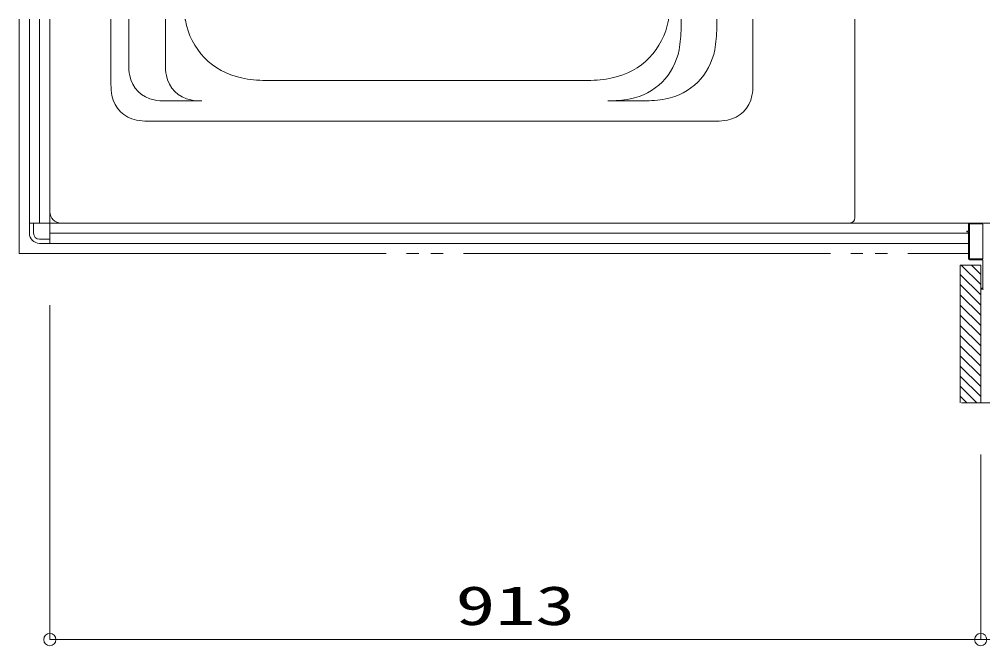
# Model space of a CAD drawing. Units: millimetres on the paper. Extents: x -305 to 305, y -152 to 152.
# Drawn here: x -244.93 to -197.66, y -108.17 to -77.43 of the extents above; entities that cross this region are included whole.
import ezdxf
from ezdxf.enums import TextEntityAlignment as Align

# ---------------------------------------------------------------- set-up
doc = ezdxf.new("R2010")
doc.units = ezdxf.units.MM
doc.linetypes.add('LONG_DOUBLE_CHAIN', pattern=[21.8, 18, -1, 0.6, -0.6, 0.6, -1])
doc.layers.add('0-0_0', color=7, linetype='Continuous', lineweight=9)
doc.layers.add('0-1_VIEW0001', color=7, linetype='Continuous', lineweight=9)
doc.styles.add('ＭＳ ゴシック', font='')
doc.styles.get('ＭＳ ゴシック').set_extended_font_data('MS Gothic')

# ---------------------------------------------------------------- blocks, each defined once
blk = doc.blocks.new('_ORIGIN')
at = {"layer": '0-0_0'}
blk.add_line((0, 0), (-1, 0), dxfattribs=at)
blk.add_circle((0, 0), 0.5, dxfattribs=at)

msp = doc.modelspace()

# ---------------------------------------------------------------- linework, layer by layer
at = {"layer": '0-1_VIEW0001', "linetype": 'LONG_DOUBLE_CHAIN'}
for p, q in [((-244.934, -77.426), (-244.934, -88.926)), ((-244.934, -88.926), (-198.359, -88.926))]:
    msp.add_line(p, q, dxfattribs=at)
at = {"layer": '0-1_VIEW0001'}
for p, q in [((-244.434, -77.426), (-244.434, -87.426)), ((-243.934, -87.426), (-243.934, -77.426)), ((-243.434, -88.426), (-243.434, -77.426)), ((-243.434, -86.877), (-243.434, -77.427)), ((-240.434, -80.629), (-240.434, -77.427)), ((-239.565, -77.427), (-239.565, -79.638)), ((-237.765, -77.427), (-237.765, -79.638)), ((-212.46, -77.427), (-212.46, -77.84)), ((-210.71, -77.427), (-210.71, -77.84)), ((-208.934, -77.427), (-208.934, -80.629)), ((-203.934, -77.427), (-203.934, -87.177)), ((-232.837, -80.427), (-217.032, -80.427)), ((-235.968, -81.435), (-237.767, -81.435)), ((-216.056, -81.435), (-214.306, -81.435)), ((-238.637, -82.427), (-210.732, -82.427)), ((-244.434, -87.426), (-244.034, -87.426)), ((-244.434, -87.426), (-244.434, -87.926)), ((-244.234, -87.426), (-244.234, -87.926)), ((-242.884, -87.427), (-204.184, -87.427)), ((-198.311, -87.426), (-196.885, -87.426)), ((-198.359, -87.926), (-243.434, -87.926)), ((-198.434, -87.836), (-198.434, -87.856)), ((-198.374, -87.826), (-198.424, -87.826)), ((-198.424, -87.866), (-198.374, -87.866)), ((-198.359, -87.476), (-198.359, -87.811)), ((-198.359, -87.881), (-198.359, -89.176)), ((-198.314, -87.486), (-198.314, -89.166)), ((-197.674, -87.471), (-198.299, -87.471)), ((-197.659, -89.166), (-197.659, -87.486)), ((-243.934, -88.226), (-243.434, -88.226)), ((-243.434, -88.426), (-243.434, -88.026)), ((-243.934, -88.426), (-243.434, -88.426)), ((-243.434, -88.426), (-198.359, -88.426)), ((-198.359, -88.426), (-243.434, -88.426)), ((-198.309, -89.226), (-197.674, -89.226)), ((-198.299, -89.181), (-197.674, -89.181)), ((-197.659, -89.241), (-197.659, -90.611)), ((-198.759, -96.251), (-198.759, -89.501)), ((-197.76, -89.501), (-198.759, -89.501)), ((-197.759, -90.451), (-198.709, -89.501)), ((-197.759, -89.951), (-198.209, -89.501)), ((-197.759, -96.251), (-197.759, -89.501)), ((-197.759, -90.951), (-198.759, -89.951)), ((-197.759, -91.451), (-198.759, -90.451)), ((-197.674, -90.626), (-197.744, -90.626)), ((-197.744, -90.676), (-197.624, -90.676)), ((-197.759, -91.951), (-198.759, -90.951)), ((-243.434, -91.467), (-243.434, -107.875)), ((-197.759, -92.451), (-198.759, -91.451)), ((-197.759, -92.951), (-198.759, -91.951)), ((-197.759, -93.451), (-198.759, -92.451)), ((-197.759, -93.951), (-198.759, -92.951)), ((-197.759, -94.451), (-198.759, -93.451)), ((-197.759, -94.951), (-198.759, -93.951)), ((-197.759, -95.446), (-198.759, -94.446)), ((-197.759, -95.941), (-198.759, -94.941)), ((-197.944, -96.251), (-198.759, -95.436)), ((-198.439, -96.251), (-198.759, -95.931)), ((-198.708, -96.251), (-163.109, -96.251)), ((-197.759, -98.791), (-197.759, -107.875)), ((-197.759, -98.791), (-197.759, -107.875)), ((-242.834, -107.875), (-198.359, -107.875))]:
    msp.add_line(p, q, dxfattribs=at)
msp.add_lwpolyline([(-198.309, -87.426), (-244.434, -87.426), (-244.434, -77.426)], dxfattribs=at)
for centre, radius, start, end in [((-229.884, -76.287), 7, 189.3711, 189.6963), ((-233.334, -76.877), 3.5, 189.6963, 258.5217), ((-216.534, -76.877), 3.5, 281.4783, 350.3037), ((-219.984, -76.287), 7, 350.2391, 350.6289), ((-218.46, -77.84), 6, 349.5247, 0), ((-216.71, -77.84), 6, 349.5247, 0), ((-215.51, -78.385), 3, 280.4753, 349.5247), ((-213.76, -78.385), 3, 280.4753, 349.5247), ((-236.565, -79.638), 3, 180, 190.4753), ((-234.765, -79.638), 3, 180, 190.4753), ((-238.04, -79.91), 1.5, 190.4753, 259.5247), ((-236.24, -79.91), 1.5, 190.4753, 259.5247), ((-232.837, -74.427), 6, 258.5217, 270), ((-217.032, -74.427), 6, 270, 281.4783), ((-237.434, -80.629), 3, 180, 190.4753), ((-211.934, -80.629), 3, 349.5247, 0), ((-238.909, -80.902), 1.5, 190.4753, 259.5247), ((-210.459, -80.902), 1.5, 280.4753, 349.5247), ((-237.767, -78.435), 3, 259.5247, 270), ((-235.968, -78.435), 3, 259.5247, 270), ((-216.056, -75.435), 6, 270, 280.4753), ((-214.306, -75.435), 6, 270, 280.4753), ((-238.637, -79.427), 3, 259.5247, 270), ((-210.732, -79.427), 3, 270, 280.4753), ((-242.884, -86.877), 0.55, 180, 270), ((-204.184, -87.177), 0.25, 270, 0), ((-198.309, -87.476), 0.05, 90, 180), ((-243.934, -87.926), 0.5, 180, 270), ((-243.934, -87.926), 0.3, 180, 270), ((-198.424, -87.836), 0.01, 90, 180), ((-198.424, -87.856), 0.01, 180, 270), ((-198.374, -87.811), 0.015, 270, 0), ((-198.374, -87.881), 0.015, 0, 90), ((-198.299, -87.486), 0.015, 90, 180), ((-197.674, -87.486), 0.015, 0, 90), ((-198.309, -89.176), 0.05, 180, 270), ((-198.299, -89.166), 0.015, 180, 270), ((-197.674, -89.166), 0.015, 270, 0), ((-197.674, -89.241), 0.015, 0, 90), ((-197.744, -90.641), 0.015, 90, 180), ((-197.744, -90.661), 0.015, 180, 270), ((-197.674, -90.611), 0.015, 270, 0)]:
    msp.add_arc(centre, radius, start, end, dxfattribs=at)

# ---------------------------------------------------------------- block references
at = {"layer": '0-1_VIEW0001', "xscale": 0.6, "yscale": 0.6, "rotation": 180}
for p in [(-243.434, -107.875), (-197.759, -107.875)]:
    msp.add_blockref('_ORIGIN', p, dxfattribs=at)
at = {"layer": '0-1_VIEW0001', "xscale": 0.6, "yscale": 0.6}
msp.add_blockref('_ORIGIN', (-197.759, -107.875), dxfattribs=at)

# ---------------------------------------------------------------- texts
at = {"layer": '0-1_VIEW0001', "style": 'ＭＳ ゴシック', "width": 1.5}
msp.add_text('913', height=1.921, dxfattribs=at).set_placement((-223.532, -107.736), align=Align.BOTTOM_LEFT)

doc.saveas('drawing.dxf')
